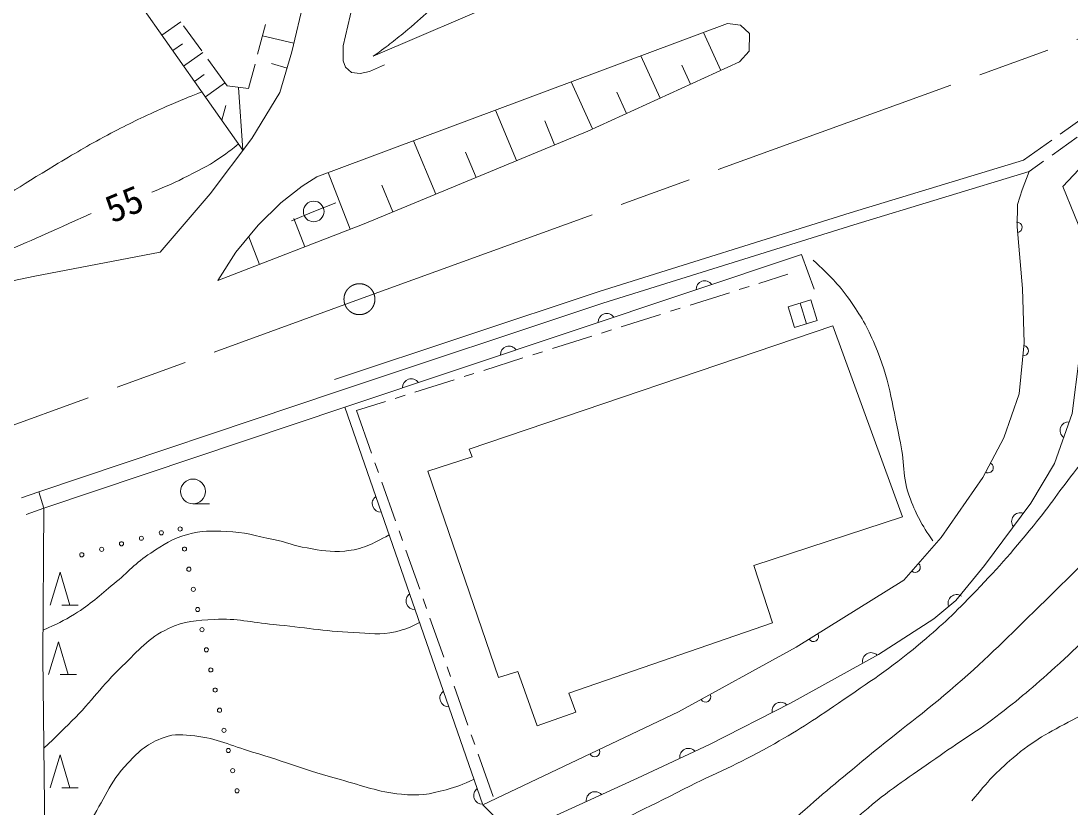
# Model space of a CAD drawing. Units: millimetres, scale not verified. Extents: x 40000 to 680000, y 20000 to 380000.
# Drawn here: x 162137 to 213060, y 263302 to 301439 of the extents above; entities that cross this region are included whole.
import ezdxf
from ezdxf.enums import TextEntityAlignment as Align

# ---------------------------------------------------------------- set-up
doc = ezdxf.new("R2010")
doc.units = ezdxf.units.MM
doc.header["$LTSCALE"] = 1000
doc.linetypes.add('CHAIN', pattern=[18.5, 12, -1.5, 3.5, -1.5])
doc.layers.add('M-BMK', color=2, linetype='CHAIN', lineweight=13)
doc.layers.add('M-WORK', color=1, linetype='Continuous', lineweight=13)
doc.styles.add('ＭＳ ゴシック', font='')
doc.styles.get('ＭＳ ゴシック').set_extended_font_data('MS Gothic')

msp = doc.modelspace()

# ---------------------------------------------------------------- linework, layer by layer
at = {"layer": 'M-BMK'}
for p, q in [((178551, 287941), (229700, 306459)), ((84572, 253763), (178551, 287941))]:
    msp.add_line(p, q, dxfattribs=at)
msp.add_circle((178551, 287941), 750, dxfattribs=at)
at = {"layer": 'M-WORK'}
for p, q in [((172900, 295165), (164318, 307372)), ((179223, 299727), (197110, 307426)), ((175271, 299943), (175873, 302479)), ((178206, 302171), (177768, 300226)), ((168972, 300752), (169886, 301395)), ((170020, 301210), (170900, 299995)), ((173614, 299823), (173994, 301274)), ((196403, 301319), (176490, 293881)), ((197032, 301232), (196403, 301319)), ((197465, 300831), (197032, 301232)), ((175371, 300363), (173850, 300723)), ((196074, 299044), (195236, 300883)), ((197454, 299975), (197465, 300831)), ((169498, 300004), (169966, 300333)), ((174690, 297973), (175271, 299943)), ((177768, 300226), (177768, 299510)), ((196984, 299459), (197454, 299975)), ((170024, 299255), (170960, 299913)), ((171194, 299591), (172138, 298288)), ((177768, 299510), (177874, 299191)), ((189620, 296101), (196984, 299459)), ((193132, 297702), (192199, 299748)), ((173178, 298158), (173487, 299339)), ((175040, 299157), (174290, 299378)), ((177874, 299191), (178166, 298939)), ((178166, 298939), (178591, 298886)), ((178591, 298886), (179043, 298992)), ((179043, 298992), (179773, 299310)), ((194603, 298373), (194184, 299293)), ((170551, 298507), (171018, 298836)), ((171077, 297759), (172012, 298416)), ((189858, 296210), (188821, 298486)), ((172138, 298288), (173178, 298158)), ((172900, 295165), (172684, 298220)), ((173325, 295730), (174690, 297973)), ((191495, 296956), (191029, 297979)), ((171878, 296620), (172071, 297339)), ((186165, 294667), (185149, 297115)), ((188014, 295434), (187534, 296590)), ((212540, 295951), (213761, 296822)), ((178776, 291598), (189620, 296101)), ((171309, 293047), (173325, 295730)), ((182248, 293040), (181173, 295630)), ((210759, 294683), (212133, 295661)), ((212140, 294930), (213362, 295800)), ((184207, 293853), (183698, 295077)), ((202348, 292125), (210759, 294683)), ((211027, 294137), (211733, 294640)), ((176490, 293881), (175767, 293417)), ((178098, 291335), (177032, 294083)), ((202524, 291552), (211027, 294137)), ((175767, 293417), (174742, 292621)), ((180176, 292180), (179639, 293475)), ((168880, 290220), (171309, 293047)), ((174742, 292621), (173637, 291532)), ((176332, 292196), (177409, 292621)), ((176332, 292196), (175256, 291746)), ((175900, 290482), (175367, 291856)), ((190171, 288319), (202348, 292125)), ((171682, 288845), (178776, 291598)), ((173637, 291532), (172564, 290215)), ((190356, 287748), (202524, 291552)), ((173701, 289629), (173180, 290971)), ((162800, 289066), (168880, 290220)), ((172564, 290215), (171682, 288845)), ((199996, 290108), (177838, 282710)), ((199996, 290108), (200611, 288431)), ((158784, 288205), (162800, 289066)), ((197924, 288709), (199322, 289152)), ((177342, 284048), (190171, 288319)), ((194587, 287654), (196494, 288257)), ((196970, 288408), (197447, 288559)), ((177532, 283478), (190356, 287748)), ((199350, 287573), (200444, 287909)), ((199921, 287748), (200229, 286744)), ((200444, 287909), (200753, 286905)), ((193633, 287352), (194110, 287503)), ((199658, 286569), (199350, 287573)), ((191250, 286598), (193157, 287202)), ((200753, 286905), (199658, 286569)), ((183869, 280662), (201512, 286644)), ((190296, 286297), (190773, 286448)), ((201512, 286644), (204886, 277377)), ((187913, 285543), (189820, 286146)), ((186959, 285241), (187436, 285392)), ((184576, 284487), (186482, 285091)), ((183622, 284186), (184099, 284337)), ((181239, 283432), (183145, 284035)), ((163000, 278591), (177532, 283478)), ((180285, 283130), (180762, 283281)), ((163243, 277801), (177838, 282710)), ((177838, 282710), (184539, 263413)), ((178410, 282537), (179808, 282980)), ((179138, 280478), (178410, 282537)), ((184024, 280293), (183869, 280662)), ((181866, 279604), (184024, 280293)), ((179472, 279536), (179305, 280007)), ((185294, 269581), (181866, 279604)), ((180305, 277179), (179639, 279064)), ((162154, 278307), (163000, 278591)), ((163243, 277801), (163000, 278591)), ((163243, 277801), (162380, 277501)), ((163197, 270591), (163243, 277801)), ((170477, 278014), (171277, 278014)), ((204886, 277377), (197671, 275018)), ((180639, 276236), (180472, 276707)), ((181472, 273879), (180805, 275764)), ((197671, 275018), (198582, 272244)), ((163552, 273089), (164032, 274689)), ((164032, 274689), (164512, 273089)), ((164912, 273089), (164112, 273089)), ((181806, 272936), (181639, 273407)), ((182639, 270579), (181972, 272465)), ((198582, 272244), (188711, 268822)), ((163471, 269724), (163951, 271324)), ((163951, 271324), (164431, 269724)), ((163270, 263421), (163197, 270591)), ((182972, 269636), (182806, 270108)), ((164831, 269724), (164031, 269724)), ((186240, 269877), (185294, 269581)), ((187165, 267233), (186240, 269877)), ((183806, 267279), (183139, 269165)), ((188711, 268822), (189044, 267897)), ((189044, 267897), (187165, 267233)), ((184139, 266336), (183973, 266808)), ((163550, 264237), (164030, 265837)), ((164030, 265837), (164510, 264237)), ((185034, 263806), (184306, 265865)), ((164910, 264237), (164110, 264237)), ((163441, 254739), (163270, 263421)), ((184539, 263413), (186017, 261951))]:
    msp.add_line(p, q, dxfattribs=at)
for points in [[(218070, 299155), (212659, 293405), (213797, 290625), (213797, 287764), (213111, 282387), (212257, 279972), (211111, 278046), (208867, 275022), (207477, 273315), (206404, 272437), (203722, 270705), (199454, 268340), (195528, 266340), (192041, 264706), (186017, 261951)], [(184539, 263413), (194031, 267918), (199738, 271064), (204956, 274307), (206761, 276380), (208785, 279282), (209809, 281209), (210541, 283355), (210785, 285818), (210712, 288452), (210443, 291451), (210468, 292532), (210695, 293248), (211027, 294137)]]:
    msp.add_lwpolyline(points, dxfattribs=at)
for centre, radius in [((176332, 292196), 500), ((170477, 278614), 600), ((168940, 276607), 100), ((169854, 276793), 100), ((167012, 276074), 100), ((167976, 276341), 100), ((165085, 275540), 100), ((166048, 275807), 100), ((170067, 275816), 100), ((170279, 274839), 100), ((170492, 273861), 100), ((170705, 272884), 100), ((170917, 271907), 100), ((171130, 270930), 100), ((171342, 269953), 100), ((171555, 268976), 100), ((171767, 267998), 100), ((171980, 267021), 100), ((172192, 266044), 100), ((172405, 265067), 100), ((172617, 264090), 100)]:
    msp.add_circle(centre, radius, dxfattribs=at)
for centre, radius, start, end in [((210445, 291427), 250, 275.1104, 95.1104), ((195290, 288414), 417, 34.7243, 182.2039), ((190548, 286830), 417, 34.7243, 182.2039), ((210747, 285441), 250, 264.3456, 84.3456), ((185805, 285247), 417, 34.7243, 182.2039), ((181062, 283663), 417, 34.7243, 182.2039), ((212948, 281576), 417, 86.7899, 234.2695), ((209041, 279764), 250, 242.0028, 62.0029), ((179588, 278025), 417, 125.4102, 272.8898), ((210599, 277160), 417, 69.6872, 217.1668), ((205503, 274935), 250, 228.9575, 48.9575), ((181229, 273301), 417, 125.4102, 272.8898), ((207513, 273193), 417, 55.5496, 203.0292), ((200567, 271580), 250, 211.8608, 31.8608), ((203367, 270375), 417, 45.2592, 192.7388), ((182869, 268578), 417, 125.4102, 272.8898), ((195338, 268639), 250, 208.8672, 28.8672), ((198981, 267968), 417, 43.2507, 190.7303), ((189959, 265986), 250, 205.3897, 25.3897), ((194505, 265732), 417, 41.3648, 188.8444), ((184509, 263855), 417, 125.4102, 272.8898), ((189967, 263629), 417, 40.8438, 188.3234)]:
    msp.add_arc(centre, radius, start, end, dxfattribs=at)
for points, knots in [([(179223, 299727), (180030, 300314), (180258, 300493), (180891, 301021), (181812, 301790), (182277, 302280), (183119, 303135), (184040, 304070), (184581, 304580), (185378, 305622), (186114, 306584), (186465, 307173), (187037, 308240), (187526, 309153), (187770, 309689), (188077, 310678), (188323, 311469), (188385, 311937), (188484, 312759), (188589, 313643), (188580, 313977), (188565, 315036)], [0, 0, 0, 0, 1, 1, 1, 2, 2, 2, 3, 3, 3, 4, 4, 4, 5, 5, 5, 6, 6, 6, 7, 7, 7, 7]), ([(133479, 287632), (133710, 287833), (133780, 287913), (133953, 288111), (134312, 288522), (134449, 288810), (134679, 289305), (134996, 289990), (134983, 290444), (135236, 291155), (135440, 291725), (135506, 292076), (135836, 292583), (136119, 293017), (136384, 293181), (136783, 293512), (137543, 294142), (138046, 294393), (138845, 294972), (139965, 295786), (140566, 296277), (141674, 297107), (143040, 298130), (143833, 298667), (145179, 299716), (146474, 300725), (147095, 301428), (148444, 302364), (149752, 303270), (150521, 303731), (151929, 304472), (153007, 305040), (153619, 305363), (154770, 305764), (155918, 306165), (156580, 306344), (157770, 306596), (158669, 306787), (159191, 306796), (160106, 306888), (161828, 307061), (162429, 307038), (164534, 307065)], [0, 0, 0, 0, 1, 1, 1, 2, 2, 2, 3, 3, 3, 4, 4, 4, 5, 5, 5, 6, 6, 6, 7, 7, 7, 8, 8, 8, 9, 9, 9, 10, 10, 10, 11, 11, 11, 12, 12, 12, 13, 13, 13, 14, 14, 14, 14]), ([(135155, 283988), (135464, 284229), (135583, 284301), (135880, 284464), (136394, 284745), (136733, 284799), (137301, 284942), (138362, 285208), (138982, 285242), (140048, 285486), (141391, 285794), (142154, 285953), (143447, 286429), (144923, 286971), (145741, 287326), (147110, 288101), (148060, 288639), (148621, 288936), (149407, 289694), (150040, 290305), (150311, 290741), (150734, 291513), (151265, 292480), (151327, 293135), (151836, 294114), (152264, 294939), (152568, 295377), (153177, 296079), (154177, 297232), (154965, 297655), (156163, 298601), (157060, 299309), (157575, 299697), (158553, 300287), (160000, 301160), (160890, 301512), (162429, 302212), (164075, 302960), (164653, 303177), (166714, 303964)], [0, 0, 0, 0, 1, 1, 1, 2, 2, 2, 3, 3, 3, 4, 4, 4, 5, 5, 5, 6, 6, 6, 7, 7, 7, 8, 8, 8, 9, 9, 9, 10, 10, 10, 11, 11, 11, 12, 12, 12, 13, 13, 13, 13]), ([(139805, 283035), (140111, 283470), (140230, 283619), (140560, 283941), (140984, 284353), (141275, 284535), (141795, 284817), (142501, 285199), (142934, 285340), (143680, 285640), (144750, 286070), (145348, 286320), (146441, 286688), (148156, 287267), (149159, 287463), (150874, 288042), (152712, 288663), (153749, 289004), (155520, 289794), (157077, 290489), (157928, 290931), (159410, 291772), (161142, 292756), (162050, 293412), (163764, 294427), (164757, 295016), (165303, 295364), (166326, 295901), (167262, 296392), (167791, 296661), (168755, 297095), (169586, 297470), (169869, 297587), (170907, 298000)], [0, 0, 0, 0, 1, 1, 1, 2, 2, 2, 3, 3, 3, 4, 4, 4, 5, 5, 5, 6, 6, 6, 7, 7, 7, 8, 8, 8, 9, 9, 9, 10, 10, 10, 11, 11, 11, 11]), ([(168486, 293128), (169326, 293479), (169569, 293582), (170238, 293924), (170931, 294279), (171333, 294464), (171964, 294920), (172251, 295128), (172357, 295202), (172681, 295477)], [0, 0, 0, 0, 1, 1, 1, 2, 2, 2, 3, 3, 3, 3]), ([(181551, 254306), (182599, 255281), (182873, 255544), (183701, 256357), (184840, 257474), (185378, 258200), (186549, 259284), (187609, 260266), (188253, 260772), (189456, 261574), (191234, 262758), (192378, 263179), (194274, 264162), (195886, 264998), (196854, 265342), (198436, 266233), (199782, 266991), (200507, 267470), (201781, 268343), (203328, 269404), (204226, 269965), (205664, 271171), (206714, 272051), (207283, 272572), (208232, 273560), (209458, 274835), (210118, 275577), (211239, 276945), (212094, 277988), (212490, 278638), (213330, 279693), (214107, 280669), (214536, 281224), (215381, 282142), (216784, 283669), (217600, 284511), (219204, 285826), (220324, 286744), (221094, 287071), (222369, 287757), (224391, 288845), (225628, 289250), (227765, 290087), (229158, 290632), (229996, 290788), (231369, 291381), (231826, 291578), (232110, 291655), (232504, 291958), (233106, 292421), (233320, 292818), (233878, 293332), (234552, 293954), (234884, 294376), (235670, 294846), (236095, 295099), (236396, 295128), (236885, 295204), (237746, 295338), (238244, 295277), (239115, 295264), (240960, 295236), (241993, 295189), (243834, 295065), (246125, 294910), (247431, 294950), (249688, 294527), (250940, 294293), (251596, 293971), (252834, 293671), (253567, 293493), (253808, 293436), (254716, 293241)], [0, 0, 0, 0, 1, 1, 1, 2, 2, 2, 3, 3, 3, 4, 4, 4, 5, 5, 5, 6, 6, 6, 7, 7, 7, 8, 8, 8, 9, 9, 9, 10, 10, 10, 11, 11, 11, 12, 12, 12, 13, 13, 13, 14, 14, 14, 15, 15, 15, 16, 16, 16, 17, 17, 17, 18, 18, 18, 19, 19, 19, 20, 20, 20, 21, 21, 21, 22, 22, 22, 23, 23, 23, 24, 24, 24, 24]), ([(148264, 285403), (148432, 285674), (148516, 285775), (148721, 285973), (149050, 286291), (149314, 286385), (149743, 286544), (150468, 286814), (150903, 286876), (151654, 287062), (152801, 287344), (153461, 287430), (154601, 287739), (155844, 288075), (156524, 288323), (157734, 288761), (159020, 289226), (159712, 289558), (160973, 290088), (162768, 290843), (163338, 291106), (165539, 292093)], [0, 0, 0, 0, 1, 1, 1, 2, 2, 2, 3, 3, 3, 4, 4, 4, 5, 5, 5, 6, 6, 6, 7, 7, 7, 7]), ([(200555, 289837), (201416, 289024), (201718, 288743), (202311, 287919), (202886, 287120), (203160, 286629), (203547, 285724), (204267, 284038), (204349, 282977), (204750, 281188), (205005, 280049), (204852, 279335), (205270, 278245), (205592, 277404), (205788, 277063), (206359, 276213)], [0, 0, 0, 0, 1, 1, 1, 2, 2, 2, 3, 3, 3, 4, 4, 4, 5, 5, 5, 5]), ([(195409, 258335), (196116, 259159), (196319, 259379), (196923, 260028), (197956, 261139), (198563, 261739), (199690, 262756), (201017, 263953), (201799, 264581), (203175, 265723), (204839, 267103), (205846, 267786), (207476, 269207), (209122, 270643), (209974, 271525), (211538, 273050), (213081, 274555), (213927, 275418), (215420, 276973), (216629, 278230), (217248, 278991), (218467, 280238), (219724, 281524), (220376, 282314), (221792, 283424), (222786, 284203), (223454, 284486), (224560, 285096), (226049, 285918), (226909, 286341), (228482, 286988), (229804, 287532), (230585, 287740), (231967, 288103), (233654, 288546), (234627, 288687), (236347, 288979), (238055, 289270), (239019, 289419), (240748, 289537), (243409, 289718), (244924, 289732), (247577, 289457), (249057, 289304), (249936, 289251), (251301, 288661), (252497, 288144), (253088, 287688), (254188, 286988), (254972, 286489), (255355, 286120), (256159, 285654), (256625, 285385), (256790, 285291), (257372, 285002)], [0, 0, 0, 0, 1, 1, 1, 2, 2, 2, 3, 3, 3, 4, 4, 4, 5, 5, 5, 6, 6, 6, 7, 7, 7, 8, 8, 8, 9, 9, 9, 10, 10, 10, 11, 11, 11, 12, 12, 12, 13, 13, 13, 14, 14, 14, 15, 15, 15, 16, 16, 16, 17, 17, 17, 18, 18, 18, 18]), ([(199046, 258572), (199915, 259829), (200183, 260230), (201047, 261180), (201835, 262047), (202323, 262494), (203217, 263251), (204432, 264279), (205208, 264735), (206502, 265660), (207626, 266463), (208311, 266835), (209410, 267671), (210579, 268561), (211199, 269105), (212297, 270081), (213558, 271203), (214158, 271946), (215403, 273087), (217338, 274862), (218474, 275800), (220510, 277458), (221609, 278352), (222194, 278909), (223407, 279638), (225034, 280616), (226115, 280841), (227887, 281520), (229662, 282199), (230677, 282526), (232487, 283103), (233674, 283481), (234332, 283728), (235550, 283992), (237059, 284319), (237925, 284429), (239466, 284536), (241460, 284676), (242592, 284678), (244583, 284503), (245885, 284389), (246612, 284227), (247869, 283866), (249317, 283451), (250086, 283068), (251433, 282393), (252774, 281720), (253423, 281160), (254718, 280402), (256013, 279643), (256439, 279408), (258063, 278510)], [0, 0, 0, 0, 1, 1, 1, 2, 2, 2, 3, 3, 3, 4, 4, 4, 5, 5, 5, 6, 6, 6, 7, 7, 7, 8, 8, 8, 9, 9, 9, 10, 10, 10, 11, 11, 11, 12, 12, 12, 13, 13, 13, 14, 14, 14, 15, 15, 15, 16, 16, 16, 17, 17, 17, 17]), ([(163205, 271878), (163929, 272198), (164158, 272316), (164732, 272662), (165541, 273148), (165911, 273546), (166646, 274138), (167352, 274706), (167668, 275129), (168426, 275625), (169079, 276052), (169457, 276314), (170207, 276527), (170914, 276729), (171349, 276697), (172084, 276674), (172992, 276646), (173487, 276468), (174377, 276284), (175021, 276150), (175361, 275975), (176011, 275869), (176718, 275753), (177126, 275655), (177840, 275723), (178730, 275808), (179118, 276045), (179994, 276501)], [0, 0, 0, 0, 1, 1, 1, 2, 2, 2, 3, 3, 3, 4, 4, 4, 5, 5, 5, 6, 6, 6, 7, 7, 7, 8, 8, 8, 9, 9, 9, 9]), ([(208247, 263594), (209081, 264609), (209387, 264952), (210248, 265684), (211271, 266555), (211960, 266905), (213145, 267536), (214925, 268483), (216025, 268803), (217864, 269627), (219675, 270438), (220726, 270817), (222494, 271718), (224542, 272760), (225613, 273486), (227631, 274585), (229084, 275376), (229549, 275626), (231364, 276586)], [0, 0, 0, 0, 1, 1, 1, 2, 2, 2, 3, 3, 3, 4, 4, 4, 5, 5, 5, 6, 6, 6, 6]), ([(163242, 266158), (163908, 266775), (164085, 266952), (164610, 267476), (165607, 268471), (166030, 269161), (167049, 270134), (167866, 270915), (168270, 271480), (169292, 271963), (170091, 272340), (170629, 272355), (171511, 272402), (172638, 272462), (173266, 272262), (174389, 272158), (175905, 272019), (176746, 271833), (178266, 271768), (179063, 271734), (179535, 271610), (180307, 271809), (180777, 271930), (180981, 272002), (181470, 272251)], [0, 0, 0, 0, 1, 1, 1, 2, 2, 2, 3, 3, 3, 4, 4, 4, 5, 5, 5, 6, 6, 6, 7, 7, 7, 8, 8, 8, 8]), ([(163333, 260236), (163713, 260368), (163866, 260469), (164171, 260678), (164894, 261175), (164952, 261802), (165439, 262532), (166188, 263655), (166385, 264456), (167317, 265434), (167897, 266042), (168281, 266394), (169073, 266677), (169620, 266873), (169982, 266816), (170560, 266750), (171690, 266622), (172275, 266294), (173365, 265970), (175040, 265472), (175948, 265093), (177632, 264629), (178775, 264314), (179405, 264047), (180583, 263922), (181430, 263832), (181932, 263914), (182754, 264141), (183299, 264292), (183518, 264372), (184109, 264652)], [0, 0, 0, 0, 1, 1, 1, 2, 2, 2, 3, 3, 3, 4, 4, 4, 5, 5, 5, 6, 6, 6, 7, 7, 7, 8, 8, 8, 9, 9, 9, 10, 10, 10, 10])]:
    msp.add_open_spline(points, degree=3, knots=knots, dxfattribs=at)

# ---------------------------------------------------------------- texts
at = {"layer": 'M-WORK', "style": 'ＭＳ ゴシック'}
msp.add_text('55', height=1320, rotation=22.54, dxfattribs=at).set_placement((167136, 292568), align=Align.MIDDLE_CENTER)

doc.saveas('drawing.dxf')
